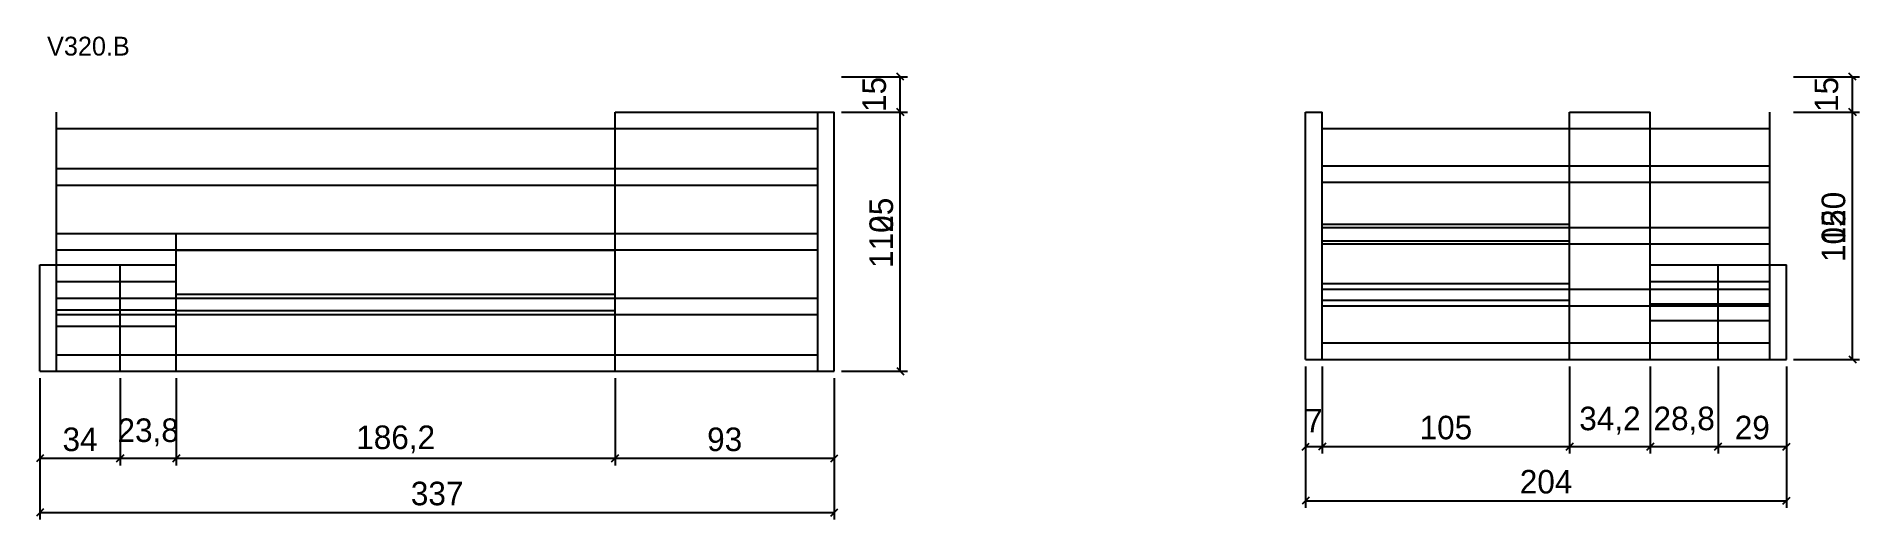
# Model space of a CAD drawing. Extents: x -2 to 772, y -323 to -118.
import ezdxf

# ---------------------------------------------------------------- set-up
doc = ezdxf.new("R2010")
doc.units = 0
for name, color, linetype in [('COTA', 241, 'Continuous'), ('NOMENCLATURA', 7, 'Continuous'), ('Painéis', 200, 'Continuous'), ('SARR_2.2x7', 40, 'Continuous')]:
    doc.layers.add(name, color=color, linetype=linetype)
doc.dimstyles.new('PAINEL', dxfattribs={"dimtxt": 10, "dimasz": 3, "dimexe": 3, "dimexo": 3, "dimgap": 3, "dimtad": 1, "dimblk": 'OBLIQUE', "dimblk1": 'OBLIQUE', "dimcen": 2.5, "dimclrd": 4, "dimclre": 4, "dimclrt": 240, "dimazin": 3, "dimtfac": 1, "dimtmove": 0, "dimatfit": 3})

# ---------------------------------------------------------------- blocks, each defined once
blk = doc.blocks.new('_OBLIQUE')
at = {"color": 0, "linetype": 'BYBLOCK'}
blk.add_line((-0.5, -0.5), (0.5, 0.5), dxfattribs=at)

msp = doc.modelspace()

# ---------------------------------------------------------------- linework, layer by layer
at = {"layer": 'Painéis'}
for p, q in [((244, -260), (244, -150)), ((244, -150), (337, -150)), ((337, -260), (337, -150)), ((537, -150), (544, -150)), ((537, -255), (537, -150)), ((544, -255), (544, -150)), ((649, -255), (649, -150)), ((649, -150), (683.2, -150)), ((683.2, -255), (683.2, -150)), ((544, -197.6), (649, -197.6)), ((57.8, -260), (57.8, -201.6)), ((57.8, -201.6), (244, -201.6)), ((0, -214.9), (34, -214.9)), ((0, -260), (0, -214.9)), ((34, -260), (34, -214.9)), ((34, -214.9), (57.8, -214.9)), ((683.2, -214.9), (712, -214.9)), ((712, -255), (712, -214.9)), ((712, -214.9), (741, -214.9)), ((741, -255), (741, -214.9)), ((537, -255), (544, -255)), ((544, -255), (649, -255)), ((649, -255), (683.2, -255)), ((683.2, -255), (712, -255)), ((712, -255), (741, -255)), ((0, -260), (34, -260)), ((34, -260), (57.8, -260)), ((57.8, -260), (244, -260)), ((244, -260), (337, -260))]:
    msp.add_line(p, q, dxfattribs=at)
at = {"layer": 'SARR_2.2x7'}
for p, q in [((7, -260), (7, -150)), ((330, -260), (330, -150)), ((544, -255), (544, -150)), ((734, -255), (734, -150))]:
    msp.add_line(p, q, dxfattribs=at)
for points in [[(7, -157), (34, -157)], [(34, -157), (57.8, -157)], [(57.8, -157), (244, -157)], [(244, -157), (330, -157)], [(244, -157), (330, -157)], [(544, -157), (649, -157)], [(649, -157), (683.2, -157)], [(649, -157), (683.2, -157)], [(683.2, -157), (712, -157)], [(712, -157), (734, -157)], [(7, -174), (34, -174)], [(34, -174), (57.8, -174)], [(57.8, -174), (244, -174)], [(244, -174), (330, -174)], [(244, -174), (330, -174)], [(544, -172.75), (649, -172.75)], [(649, -172.75), (683.2, -172.75)], [(649, -172.75), (683.2, -172.75)], [(683.2, -172.75), (712, -172.75)], [(712, -172.75), (734, -172.75)], [(7, -181), (34, -181)], [(34, -181), (57.8, -181)], [(57.8, -181), (244, -181)], [(244, -181), (330, -181)], [(244, -181), (330, -181)], [(544, -179.75), (649, -179.75)], [(649, -179.75), (683.2, -179.75)], [(649, -179.75), (683.2, -179.75)], [(683.2, -179.75), (712, -179.75)], [(712, -179.75), (734, -179.75)], [(544, -199), (649, -199)], [(649, -199), (683.2, -199)], [(649, -199), (683.2, -199)], [(683.2, -199), (712, -199)], [(712, -199), (734, -199)], [(7, -201.5), (34, -201.5)], [(7, -208.5), (34, -208.5)], [(34, -201.5), (57.8, -201.5)], [(34, -208.5), (57.8, -208.5)], [(57.8, -201.5), (244, -201.5)], [(57.8, -208.5), (244, -208.5)], [(57.8, -208.6), (244, -208.6)], [(244, -201.5), (330, -201.5)], [(244, -201.5), (330, -201.5)], [(244, -208.5), (330, -208.5)], [(244, -208.5), (330, -208.5)], [(544, -204.6), (649, -204.6)], [(544, -206), (649, -206)], [(649, -206), (683.2, -206)], [(649, -206), (683.2, -206)], [(683.2, -206), (712, -206)], [(712, -206), (734, -206)], [(7, -221.9), (34, -221.9)], [(34, -221.9), (57.8, -221.9)], [(544, -222.8), (649, -222.8)], [(683.2, -221.9), (712, -221.9)], [(712, -221.9), (734, -221.9)], [(7, -229), (34, -229)], [(34, -229), (57.8, -229)], [(57.8, -227.3), (244, -227.3)], [(57.8, -229), (244, -229)], [(244, -229), (330, -229)], [(244, -229), (330, -229)], [(544, -225.25), (649, -225.25)], [(544, -229.8), (649, -229.8)], [(649, -225.25), (683.2, -225.25)], [(649, -225.25), (683.2, -225.25)], [(683.2, -225.25), (712, -225.25)], [(683.2, -231.45), (712, -231.45)], [(712, -225.25), (734, -225.25)], [(712, -231.45), (734, -231.45)], [(7, -233.95), (34, -233.95)], [(7, -236), (34, -236)], [(34, -233.95), (57.8, -233.95)], [(34, -236), (57.8, -236)], [(57.8, -234.3), (244, -234.3)], [(57.8, -236), (244, -236)], [(244, -236), (330, -236)], [(244, -236), (330, -236)], [(544, -232.25), (649, -232.25)], [(649, -232.25), (683.2, -232.25)], [(649, -232.25), (683.2, -232.25)], [(683.2, -232.25), (712, -232.25)], [(683.2, -238.45), (712, -238.45)], [(712, -232.25), (734, -232.25)], [(712, -238.45), (734, -238.45)], [(7, -240.95), (34, -240.95)], [(34, -240.95), (57.8, -240.95)], [(7, -253), (34, -253)], [(7, -253), (34, -253)], [(34, -253), (57.8, -253)], [(34, -253), (57.8, -253)], [(57.8, -253), (244, -253)], [(57.8, -253), (244, -253)], [(244, -253), (330, -253)], [(244, -253), (330, -253)], [(544, -248), (649, -248)], [(544, -248), (649, -248)], [(649, -248), (683.2, -248)], [(649, -248), (683.2, -248)], [(683.2, -248), (712, -248)], [(683.2, -248), (712, -248)], [(712, -248), (734, -248)], [(712, -248), (734, -248)]]:
    msp.add_lwpolyline(points, dxfattribs=at)

# ---------------------------------------------------------------- texts
at = {"layer": 'NOMENCLATURA'}
msp.add_text('V320.B', height=8, dxfattribs=at).set_placement((3, -126))

# ---------------------------------------------------------------- dimensions: what is measured, and where the dimension line sits
at = {"layer": 'COTA'}
for base, p1, p2 in [((365, -260), (337, -260), (337, -135)), ((365, -150), (337, -150), (337, -135)), ((769, -255), (741, -255), (741, -135)), ((769, -150), (741, -150), (741, -135)), ((365, -260), (337, -260), (337, -150)), ((769, -255), (741, -255), (741, -150))]:
    msp.add_linear_dim(base=base, p1=p1, p2=p2, angle=90, dimstyle='PAINEL', dxfattribs=at).render()
for base, p1, p2 in [((537, -292), (537, -255), (544, -255)), ((537, -315), (537, -255), (741, -255)), ((544, -292), (544, -255), (649, -255)), ((649, -292), (649, -255), (683.2, -255)), ((683.2, -292), (683.2, -255), (712, -255)), ((712, -292), (712, -255), (741, -255)), ((0, -297), (0, -260), (34, -260)), ((0, -320), (0, -260), (337, -260)), ((34, -297), (34, -260), (57.8, -260)), ((57.8, -297), (57.8, -260), (244, -260)), ((244, -297), (244, -260), (337, -260))]:
    msp.add_linear_dim(base=base, p1=p1, p2=p2, dimstyle='PAINEL', dxfattribs=at).render()

doc.saveas('drawing.dxf')
